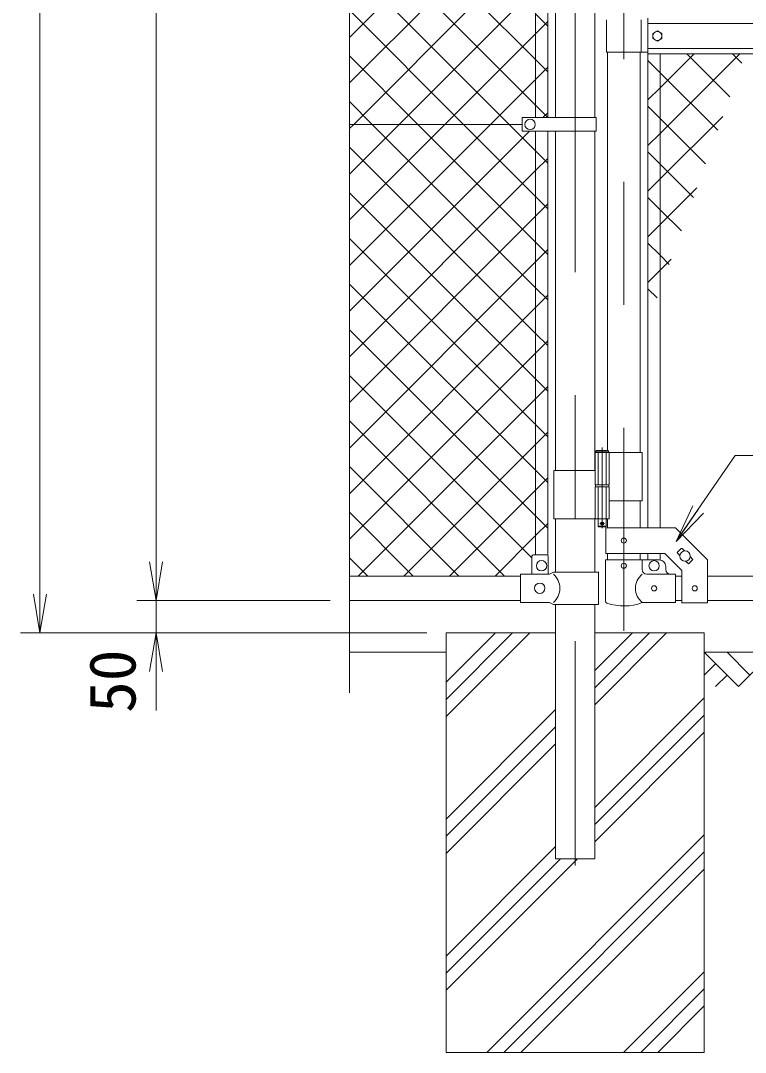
# Model space of a CAD drawing. Units: millimetres, scale not verified. Extents: x -6300 to 6300, y -4455 to 4455.
# Drawn here: x 229 to 1353, y -1236 to 362 of the extents above; entities that cross this region are included whole.
import ezdxf
from ezdxf.enums import TextEntityAlignment as Align

# ---------------------------------------------------------------- set-up
doc = ezdxf.new("R2010")
doc.units = ezdxf.units.MM
doc.header["$LTSCALE"] = 30
doc.linetypes.add('DASHED', pattern=[7.5, 6, -1.5])
doc.linetypes.add('USER1', pattern=[50.8, 31.75, -6.35, 6.35, -6.35])
for name, color, linetype, lineweight in [('0-1_D-BMK', 2, 'USER1', 13), ('0-2_D-STR1', 1, 'Continuous', 18), ('0-3_D-STR3', 3, 'Continuous', 13), ('0-4_D-DCR-HCH', 7, 'Continuous', 9), ('0-5_D-BGD', 7, 'Continuous', 9), ('0-6_D-STR4', 7, 'Continuous', 9), ('0-7_D-STR-DIM', 7, 'Continuous', 9), ('0-8_0', 7, 'Continuous', 9), ('0-9_D-STR2', 7, 'Continuous', 9), ('0-A_D-STR-TXT', 7, 'Continuous', 9)]:
    doc.layers.add(name, color=color, linetype=linetype, lineweight=lineweight)
doc.styles.add('ＭＳ ゴシック', font='')
doc.styles.get('ＭＳ ゴシック').set_extended_font_data('MS Gothic')

# ---------------------------------------------------------------- blocks, each defined once
blk = doc.blocks.new('_Open')
at = {"layer": '0-8_0'}
blk.add_line((-30, 5), (0, 0), dxfattribs=at)
blk.add_lwpolyline([(-30, -5), (0, 0), (-30, 0)], dxfattribs=at)

msp = doc.modelspace()

# ---------------------------------------------------------------- linework, layer by layer
at = {"layer": '0-1_D-BMK'}
for p, q in [((1089.08, 2448.75), (1089.08, -947.06)), ((1164.48, 1255.24), (1164.48, -583.15)), ((1130.92, -299.07), (1130.92, -423.96)), ((1134.54, -416.99), (1127.29, -416.99))]:
    msp.add_line(p, q, dxfattribs=at)
at = {"layer": '0-2_D-STR1'}
for p, q in [((1058.83, 928.01), (1058.83, 212.01)), ((1119.33, 928.01), (1119.33, 212.01)), ((1139.08, 313.51), (1139.08, -303.99)), ((1189.88, 313.51), (1189.88, -306.99)), ((1058.83, 191.01), (1058.83, -334.99)), ((1058.83, 191.01), (1058.83, -334.99)), ((1119.33, 191.01), (1119.33, -334.99)), ((1119.33, 191.01), (1119.33, -334.99)), ((1189.88, -381.99), (1189.88, -423.44)), ((1058.83, -409.99), (1058.83, -492.39)), ((1058.83, -409.99), (1058.83, -492.39)), ((1119.33, -409.99), (1119.33, -492.39)), ((1119.33, -409.99), (1119.33, -492.39)), ((1139.08, -409.99), (1139.08, -423.44)), ((1139.08, -463.44), (1139.08, -473.49)), ((1189.88, -463.44), (1189.88, -473.49)), ((1004.08, -498.49), (739.08, -498.49)), ((1244.48, -498.49), (1254.48, -498.49)), ((1294.48, -498.49), (1928.68, -498.49)), ((1004.08, -536.49), (739.08, -536.49)), ((1058.83, -542.39), (1058.83, -936.49)), ((1119.33, -542.39), (1119.33, -936.49)), ((1244.48, -536.49), (1254.48, -536.49)), ((1294.48, -536.49), (1928.68, -536.49)), ((1058.83, -936.49), (1119.33, -936.49))]:
    msp.add_line(p, q, dxfattribs=at)
at = {"layer": '0-3_D-STR3'}
for p, q in [((1027.58, 928.01), (1027.58, 212.01)), ((1046.58, 928.01), (1046.58, 212.01)), ((1137.48, 363.51), (1137.48, 313.51)), ((1191.48, 363.51), (1191.48, 313.51)), ((1201.58, 311.01), (1201.58, 366.01)), ((2021.58, 358.01), (1201.58, 358.01)), ((1137.48, 313.51), (1201.58, 313.51)), ((2021.58, 319.01), (1201.58, 319.01)), ((2021.58, 311.01), (1201.58, 311.01)), ((1201.98, 311.01), (1201.98, -423.44)), ((1220.98, 311.01), (1220.98, -423.44)), ((1007.08, 212.01), (1007.08, 191.01)), ((1121.88, 212.01), (1007.08, 212.01)), ((1121.88, 212.01), (1121.88, 191.01)), ((739.08, 201.51), (1007.08, 201.51)), ((1121.88, 191.01), (1007.08, 191.01)), ((1027.58, -465.39), (1027.58, 191.01)), ((1046.58, -466.07), (1046.58, 191.01)), ((1120.12, -306.99), (1120.12, -356.99)), ((1193.03, -306.99), (1120.12, -306.99)), ((1120.92, -304.99), (1121.92, -303.99)), ((1120.92, -304.99), (1120.92, -306.99)), ((1120.92, -304.99), (1140.92, -304.99)), ((1139.92, -303.99), (1121.92, -303.99)), ((1141.72, -306.99), (1141.72, -356.99)), ((1193.03, -306.99), (1193.03, -381.99)), ((1120.12, -334.99), (1055.78, -334.99)), ((1055.78, -334.99), (1055.78, -409.99)), ((1141.72, -356.99), (1120.12, -356.99)), ((1141.72, -359.99), (1120.12, -359.99)), ((1120.12, -359.99), (1120.12, -409.99)), ((1120.42, -356.99), (1120.42, -359.99)), ((1141.42, -359.99), (1120.42, -359.99)), ((1141.42, -356.99), (1141.42, -359.99)), ((1141.72, -359.99), (1141.72, -409.99)), ((1193.03, -381.99), (1141.83, -381.99)), ((1141.72, -409.99), (1055.78, -409.99)), ((1136.92, -409.99), (1136.92, -420.99)), ((1125.92, -421.99), (1124.92, -420.99)), ((1135.92, -421.99), (1125.92, -421.99)), ((1135.92, -421.99), (1136.92, -420.99)), ((1136.78, -463.44), (1136.78, -423.44)), ((1136.78, -463.44), (1227.91, -463.44)), ((1201.98, -463.44), (1201.98, -473.49)), ((1220.98, -463.44), (1220.98, -473.49)), ((1227.91, -463.44), (1254.48, -490.01)), ((1247.81, -461.43), (1253.47, -455.77)), ((1247.81, -462.84), (1251.52, -466.56)), ((1254.88, -455.77), (1258.6, -459.49)), ((1022.08, -467.39), (1022.08, -495.39)), ((1045.08, -465.39), (1024.08, -465.39)), ((1047.08, -467.39), (1047.08, -495.39)), ((1135.93, -473.49), (1193.03, -473.49)), ((1135.93, -473.49), (1135.93, -537.18)), ((1193.03, -473.49), (1193.03, -488.49)), ((1193.03, -473.49), (1219.48, -473.49)), ((1260.36, -475.39), (1264.07, -479.11)), ((1265.49, -479.11), (1271.14, -473.45)), ((1267.43, -468.32), (1271.14, -472.03)), ((1294.48, -539.69), (1294.48, -473.44)), ((1049.28, -495.39), (1004.08, -495.39)), ((1004.08, -539.39), (1004.08, -495.39)), ((1049.28, -495.39), (1055.28, -492.39)), ((1125.18, -492.39), (1055.28, -492.39)), ((1125.18, -492.39), (1125.18, -542.39)), ((1244.48, -495.49), (1200.03, -495.49)), ((1229.48, -488.49), (1229.48, -483.49)), ((1244.48, -539.49), (1244.48, -495.49)), ((1254.48, -539.69), (1254.48, -490.01)), ((1049.28, -539.39), (1004.08, -539.39)), ((1049.28, -539.39), (1055.28, -542.39)), ((1125.18, -542.39), (1055.28, -542.39)), ((1244.48, -539.49), (1193.03, -539.49)), ((1254.48, -539.69), (1294.48, -539.69))]:
    msp.add_line(p, q, dxfattribs=at)
at = {"layer": '0-3_D-STR3', "linetype": 'DASHED'}
for p, q in [((1124.62, -306.99), (1124.62, -356.99)), ((1137.22, -306.99), (1137.22, -356.99)), ((1124.62, -359.99), (1124.62, -409.99)), ((1137.22, -359.99), (1137.22, -409.99))]:
    msp.add_line(p, q, dxfattribs=at)
at = {"layer": '0-3_D-STR3'}
msp.add_lwpolyline([(1216.58, 346.61), (1223.59, 342.56), (1223.59, 334.46), (1216.58, 330.41), (1209.56, 334.46), (1209.56, 342.56)], close=True, dxfattribs=at)
for points in [[(1139.92, -303.99), (1140.92, -304.99), (1140.92, -306.99)], [(1124.92, -409.99), (1124.92, -420.99), (1136.92, -420.99)], [(1136.78, -423.44), (1244.48, -423.44), (1294.48, -473.44)]]:
    msp.add_lwpolyline(points, dxfattribs=at)
for centre, radius in [((1216.58, 338.51), 7.03), ((1019.08, 201.51), 8), ((1130.92, -416.99), 2.5), ((1164.48, -443.44), 4), ((1259.48, -467.44), 8), ((1037.08, -482.39), 8), ((1164.48, -482.49), 4), ((1211.48, -482.49), 8), ((1034.08, -517.39), 8), ((1211.48, -517.49), 4), ((1274.48, -517.44), 4)]:
    msp.add_circle(centre, radius, dxfattribs=at)
for centre, radius, start, end in [((1248.52, -462.14), 1, 135, 225), ((1254.17, -456.48), 1, 45, 135), ((1024.08, -467.39), 2, 90, 180), ((1045.08, -467.39), 2, 0, 90), ((1219.48, -483.49), 10, 0, 90), ((1264.78, -478.4), 1, 225, 315), ((1270.44, -472.74), 1, 315, 45), ((1036.69, -517.39), 28.8, 310.19176, 49.80824), ((1211.22, -517.49), 28.55, 129.59418, 230.40582), ((1200.03, -488.49), 7, 180, 270), ((1236.48, -488.49), 7, 180, 270), ((1139.23, -537.18), 3.3, 180, 250.77949), ((1164.48, -464.76), 80, 250.77949, 290.9084)]:
    msp.add_arc(centre, radius, start, end, dxfattribs=at)
at = {"layer": '0-4_D-DCR-HCH'}
for p, q in [((889.08, -716.08), (1018.67, -586.49)), ((889.08, -689.57), (992.15, -586.49)), ((889.08, -663.05), (965.64, -586.49)), ((1119.33, -697.97), (1230.8, -586.49)), ((1119.33, -671.45), (1204.29, -586.49)), ((1119.33, -644.93), (1177.77, -586.49)), ((1342.29, -669.7), (1289.08, -616.49)), ((1360.03, -651.96), (1324.55, -616.49)), ((1395.5, -616.49), (1342.29, -669.7)), ((1306.81, -634.23), (1289.08, -651.88)), ((1324.55, -651.96), (1306.73, -669.7)), ((1119.33, -857.07), (1289.08, -687.32)), ((889.08, -875.18), (1058.83, -705.43)), ((1119.33, -883.58), (1289.08, -713.83)), ((889.08, -901.7), (1058.83, -731.95)), ((1119.33, -910.1), (1289.08, -740.35)), ((889.08, -928.22), (1058.83, -758.47)), ((952.03, -1236.49), (1289.08, -899.45)), ((889.08, -1087.32), (1058.83, -917.57)), ((978.55, -1236.49), (1289.08, -925.96)), ((889.08, -1140.35), (1092.94, -936.49)), ((889.08, -1113.83), (1066.42, -936.49)), ((1005.07, -1236.49), (1289.08, -952.48)), ((1164.17, -1236.49), (1289.08, -1111.58)), ((1190.68, -1236.49), (1289.08, -1138.1)), ((1217.2, -1236.49), (1289.08, -1164.61))]:
    msp.add_line(p, q, dxfattribs=at)
at = {"layer": '0-5_D-BGD'}
for p, q in [((739.08, -616.49), (889.08, -616.49)), ((1289.08, -616.49), (2889.08, -616.49))]:
    msp.add_line(p, q, dxfattribs=at)
at = {"layer": '0-6_D-STR4'}
for p, q in [((889.08, -586.49), (889.08, -1236.49)), ((889.08, -586.49), (1058.83, -586.49)), ((1119.33, -586.49), (1289.08, -586.49)), ((1289.08, -586.49), (1289.08, -1236.49)), ((889.08, -1236.49), (1289.08, -1236.49))]:
    msp.add_line(p, q, dxfattribs=at)
at = {"layer": '0-7_D-STR-DIM'}
for p, q in [((259.08, -526.49), (259.08, 2353.51)), ((439.08, -476.49), (439.08, 2353.51)), ((739.08, -679.49), (739.08, 912.86)), ((439.08, -476.49), (439.08, -416.49)), ((709.08, -536.49), (409.08, -536.49)), ((709.08, -536.49), (409.08, -536.49)), ((439.08, -586.49), (439.08, -536.49)), ((859.08, -586.49), (229.08, -586.49)), ((859.08, -586.49), (409.08, -586.49)), ((439.08, -646.49), (439.08, -706.49))]:
    msp.add_line(p, q, dxfattribs=at)
at = {"layer": '0-9_D-STR2'}
for p, q in [((739.08, 336.34), (1027.58, 624.84)), ((1027.58, 301.92), (739.08, 590.42)), ((739.08, 265.63), (1027.58, 554.13)), ((1027.58, 231.21), (739.08, 519.71)), ((745.67, 201.51), (1027.58, 483.42)), ((986.56, 201.51), (739.08, 449)), ((816.38, 201.51), (1027.58, 412.71)), ((915.85, 201.51), (739.08, 378.29)), ((1046.58, 353.63), (1027.58, 372.63)), ((1027.58, 342), (1046.58, 361)), ((887.09, 201.51), (1027.58, 342)), ((845.14, 201.51), (739.08, 307.58)), ((1201.98, 310.03), (1202.96, 311.01)), ((1328.91, 244.23), (1262.13, 311.01)), ((1347.68, 296.17), (1332.84, 311.01)), ((1046.58, 282.92), (1027.58, 301.92)), ((1027.58, 271.29), (1046.58, 290.29)), ((1220.98, 281.45), (1201.98, 300.45)), ((1310.14, 192.29), (1220.98, 281.45)), ((957.8, 201.51), (1027.58, 271.29)), ((774.43, 201.51), (739.08, 236.87)), ((1046.58, 212.21), (1027.58, 231.21)), ((1220.98, 210.74), (1201.98, 229.74)), ((1039.01, 212.01), (1046.58, 219.57)), ((1220.98, 116.9), (1317.94, 213.86)), ((1291.37, 140.35), (1220.98, 210.74)), ((739.08, 194.92), (745.67, 201.51)), ((739.08, 124.21), (816.38, 201.51)), ((739.08, 53.5), (887.09, 201.51)), ((739.08, -17.21), (957.8, 201.51)), ((1027.58, -51.63), (774.43, 201.51)), ((1027.58, 19.08), (845.14, 201.51)), ((1027.58, 89.79), (915.85, 201.51)), ((1027.58, 160.5), (986.56, 201.51)), ((739.08, -87.93), (1018.01, 191.01)), ((1027.58, -122.34), (739.08, 166.16)), ((1046.58, 141.5), (1027.58, 160.5)), ((1027.58, 129.86), (1046.58, 148.86)), ((1220.98, 140.03), (1201.98, 159.03)), ((739.08, -158.64), (1027.58, 129.86)), ((1272.6, 88.41), (1220.98, 140.03)), ((1201.98, 97.9), (1220.98, 116.9)), ((1220.98, 46.19), (1277.92, 103.14)), ((1027.58, -193.05), (739.08, 95.45)), ((1046.58, 70.79), (1027.58, 89.79)), ((1220.98, 69.32), (1201.98, 88.32)), ((1027.58, 59.15), (1046.58, 78.15)), ((1253.83, 36.47), (1220.98, 69.32)), ((739.08, -229.35), (1027.58, 59.15)), ((1201.98, 27.19), (1220.98, 46.19)), ((1027.58, -263.77), (739.08, 24.73)), ((1046.58, 0.08), (1027.58, 19.08)), ((1220.98, -1.39), (1201.98, 17.61)), ((1027.58, -11.56), (1046.58, 7.44)), ((739.08, -300.06), (1027.58, -11.56)), ((1235.06, -15.47), (1220.98, -1.39)), ((1220.98, -24.52), (1237.91, -7.59)), ((1201.98, -43.52), (1220.98, -24.52)), ((1027.58, -334.48), (739.08, -45.98)), ((1046.58, -70.63), (1027.58, -51.63)), ((1027.58, -82.27), (1046.58, -63.27)), ((1216.29, -67.41), (1201.98, -53.1)), ((739.08, -370.77), (1027.58, -82.27)), ((1027.58, -405.19), (739.08, -116.69)), ((1046.58, -141.34), (1027.58, -122.34)), ((1027.58, -152.98), (1046.58, -133.98)), ((739.08, -441.48), (1027.58, -152.98)), ((1022.08, -470.4), (739.08, -187.4)), ((1046.58, -212.05), (1027.58, -193.05)), ((1027.58, -223.69), (1046.58, -204.69)), ((752.78, -498.49), (1027.58, -223.69)), ((979.46, -498.49), (739.08, -258.11)), ((1046.58, -282.77), (1027.58, -263.77)), ((1027.58, -294.4), (1046.58, -275.4)), ((823.49, -498.49), (1027.58, -294.4)), ((908.75, -498.49), (739.08, -328.82)), ((1046.58, -353.48), (1027.58, -334.48)), ((1027.58, -365.11), (1046.58, -346.11)), ((894.2, -498.49), (1027.58, -365.11)), ((838.04, -498.49), (739.08, -399.53)), ((1046.58, -424.19), (1027.58, -405.19)), ((1027.58, -435.82), (1046.58, -416.82)), ((964.91, -498.49), (1027.58, -435.82)), ((767.32, -498.49), (739.08, -470.24))]:
    msp.add_line(p, q, dxfattribs=at)
for points in [[(1201.98, 239.32), (1220.98, 258.32), (1273.67, 311.01)], [(1201.98, 168.61), (1220.98, 187.61), (1344.38, 311.01)]]:
    msp.add_lwpolyline(points, dxfattribs=at)
at = {"layer": '0-A_D-STR-TXT'}
msp.add_lwpolyline([(1752.14, -311.44), (1337.05, -311.44), (1246.92, -442.97)], dxfattribs=at)

# ---------------------------------------------------------------- block references
at = {"layer": '0-7_D-STR-DIM', "xscale": 2, "yscale": 2}
for p, rotation in [((439.08, -536.49), 270), ((439.08, -536.49), 270), ((259.08, -586.49), 270), ((439.08, -586.49), 90)]:
    msp.add_blockref('_Open', p, dxfattribs=dict(at, rotation=rotation))
at = {"layer": '0-A_D-STR-TXT', "xscale": 2, "yscale": 2, "rotation": 235.58239}
msp.add_blockref('_Open', (1245.79, -444.62), dxfattribs=at)

# ---------------------------------------------------------------- texts
at = {"layer": '0-7_D-STR-DIM', "style": 'ＭＳ ゴシック'}
msp.add_text('50', height=72.14, rotation=90, dxfattribs=at).set_placement((428.95, -710.43), align=Align.BOTTOM_LEFT)

doc.saveas('drawing.dxf')
